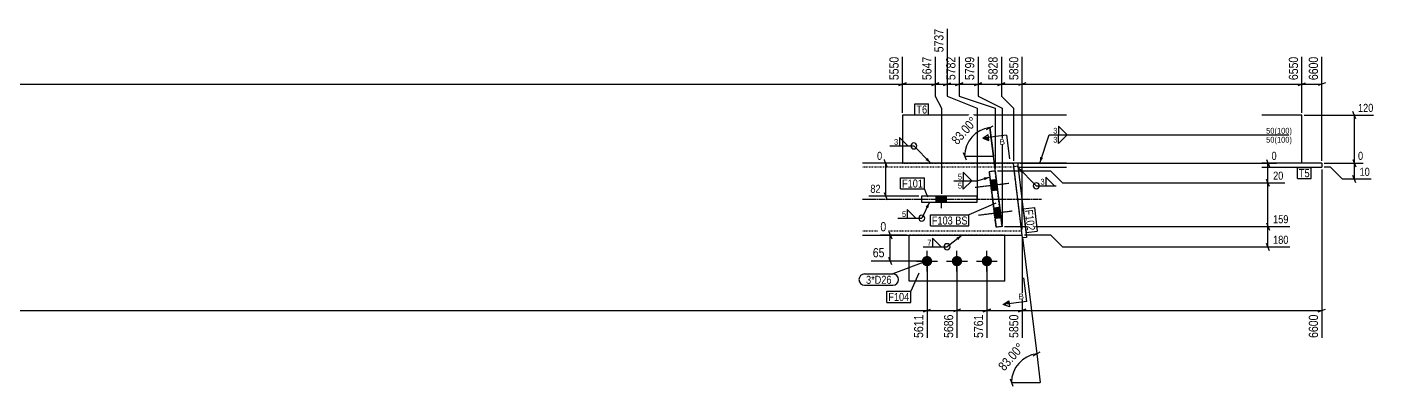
# Model space of a CAD drawing. Header units: millimetres. Extents: x 14 to 46123, y 9 to 937.
# Drawn here: x 3432 to 6808, y 14 to 913 of the extents above; entities that cross this region are included whole.
import ezdxf

# ---------------------------------------------------------------- set-up
doc = ezdxf.new("R2010")
doc.units = ezdxf.units.MM
doc.linetypes.add('DXK_LINE_DOT2', pattern=[3.9198, 1.9599, -1.9599])
doc.linetypes.add('DXK_LINE_DOT3', pattern=[5.9187, 2.979, -0.9799, 0.9799, -0.9799])
for name, color, linetype in [('MÅLSÆTNING', 7, 'Continuous'), ('STÅL', 7, 'Continuous'), ('TEKST', 7, 'Continuous')]:
    doc.layers.add(name, color=color, linetype=linetype)
doc.styles.add('Arial', font='ARIAL.TTF', dxfattribs={"height": 0.2})
doc.styles.add('Arial Narrow', font='ARIALN.TTF', dxfattribs={"height": 0.2})

msp = doc.modelspace()

# ---------------------------------------------------------------- hatches: boundary and pattern name
at = {"layer": 'STÅL', "linetype": 'Continuous'}
for points in [[(5862.5, 504.5), (5859.3, 530.4), (5844.4, 528.5), (5847.6, 502.7)], [(5734.8, 489.3), (5708.8, 489.3), (5708.8, 474.3), (5734.8, 474.3)], [(5871, 435.1), (5867.8, 460.9), (5852.9, 459), (5856.1, 433.2)], [(5685.9, 339.8, -1), (5685.9, 313.8, -1)], [(5760.9, 339.8, -1), (5760.9, 313.8, -1)], [(5835.9, 339.8, -1), (5835.9, 313.8, -1)]]:
    msp.add_hatch(color=96, dxfattribs=at).paths.add_polyline_path(points)
at = {"layer": 'TEKST', "linetype": 'Continuous'}
for color, points in [(3, [(5687.5, 585.1), (5695.4, 571.8), (5682.2, 579.8)]), (3, [(5976.3, 584.9), (5968, 571.8), (5969.2, 587.2)]), (3, [(5921.1, 548.5), (5913.1, 561.8), (5926.4, 553.8)]), (3, [(5827.9, 536.2), (5843.4, 536.8), (5830, 529)]), (3, [(5682.2, 462.4), (5692, 474.3), (5689, 459.2)]), (3, [(5759.5, 385.6), (5773.6, 391.8), (5764.1, 379.7)]), (30, [(5890.5, 227.3), (5891.4, 219.9), (5876.5, 218.1)])]:
    msp.add_hatch(color=color, dxfattribs=at).paths.add_polyline_path(points)

# ---------------------------------------------------------------- linework, layer by layer
at = {"layer": 'MÅLSÆTNING', "color": 7, "linetype": 'Continuous'}
for p, q in [((5736.6, 907.7), (5736.6, 739.4)), ((5624.4, 697.8), (5624.4, 838.1)), ((5624.4, 697.8), (5624.4, 838.1)), ((5706.6, 838.1), (5706.6, 739.4)), ((5766.6, 838.1), (5766.6, 739.4)), ((5813.7, 838.1), (5813.7, 739.4)), ((5872.1, 838.1), (5872.1, 739.4)), ((5924.2, 405.9), (5924.2, 838.1)), ((6624.4, 697.8), (6624.4, 838.1)), ((6674.4, 577.8), (6674.4, 838.1)), ((3214.4, 769.4), (5624.4, 769.4)), ((5633.4, 773), (5615.4, 765.8)), ((5615.4, 765.8), (5633.4, 773)), ((5624.4, 769.4), (5706.6, 769.4)), ((5727.6, 765.8), (5745.6, 773)), ((5757.6, 765.8), (5775.6, 773)), ((5766.6, 769.4), (5813.7, 769.4)), ((5822.7, 773), (5804.7, 765.8)), ((5863.1, 765.8), (5881.1, 773)), ((5872.1, 769.4), (5924.2, 769.4)), ((5933.2, 773), (5915.2, 765.8)), ((6615.4, 765.8), (6633.4, 773)), ((6624.4, 769.4), (6674.4, 769.4)), ((6683.4, 773), (6665.4, 765.8)), ((5766.6, 739.4), (5856.6, 709.4)), ((5813.7, 739.4), (5873.7, 709.4)), ((5813.7, 739.4), (5873.7, 709.4)), ((5856.6, 709.4), (5856.6, 558.2)), ((5856.6, 709.4), (5856.6, 558.2)), ((5872.1, 739.4), (5902.1, 709.4)), ((5872.1, 739.4), (5902.1, 709.4)), ((5873.7, 709.4), (5873.7, 419.2)), ((5873.7, 709.4), (5873.7, 419.2)), ((5902.1, 709.4), (5902.1, 577.8)), ((5902.1, 709.4), (5902.1, 577.8)), ((6630.4, 691.8), (6803.5, 691.8)), ((6759.7, 682.8), (6752.5, 700.8)), ((5834.8, 656), (5851.8, 665.3)), ((5857, 549.2), (5843.3, 660.7)), ((5843.3, 660.7), (5852.1, 589.2)), ((5586.2, 562.8), (5579, 580.8)), ((5776.5, 598.2), (5783.7, 580.2)), ((5780.1, 589.2), (5852.1, 589.2)), ((6536, 580.8), (6543.2, 562.8)), ((6752.5, 580.8), (6759.7, 562.8)), ((5618.4, 571.8), (5560.8, 571.8)), ((5582.6, 489.3), (5582.6, 571.8)), ((5996.2, 552.2), (5862.6, 552.2)), ((5996.2, 552.2), (5862.6, 552.2)), ((5919.1, 571.8), (6561.4, 571.8)), ((6026.2, 522.2), (5996.2, 552.2)), ((6026.2, 522.2), (5996.2, 552.2)), ((6539.6, 522.2), (6539.6, 571.8)), ((6674.4, 555.8), (6674.4, 134.7)), ((6680.4, 571.8), (6777.9, 571.8)), ((6696.1, 561.8), (6680.4, 561.8)), ((6726.1, 531.8), (6696.1, 561.8)), ((6759.7, 522.8), (6752.5, 540.8)), ((6756.1, 531.8), (6756.1, 571.8)), ((6581.9, 522.2), (6026.2, 522.2)), ((6581.9, 522.2), (6026.2, 522.2)), ((6543.2, 513.2), (6536, 531.2)), ((6543.2, 513.2), (6536, 531.2)), ((6539.6, 413.2), (6539.6, 522.2)), ((6798.4, 531.8), (6726.1, 531.8)), ((5665.8, 489.3), (5540.3, 489.3)), ((5579, 498.3), (5586.2, 480.3)), ((5879.7, 413.2), (6594.7, 413.2)), ((5879.7, 413.2), (6594.7, 413.2)), ((6536, 422.2), (6543.2, 404.2)), ((6536, 422.2), (6543.2, 404.2)), ((6539.6, 361.8), (6539.6, 413.2)), ((5634.9, 391.8), (5569.2, 391.8)), ((5590.4, 400.8), (5597.6, 382.8)), ((5594, 326.8), (5594, 391.8)), ((5924.9, 385.8), (5960.6, 94.9)), ((5996.2, 391.8), (5930.2, 391.8)), ((6026.2, 361.8), (5996.2, 391.8)), ((6594.7, 361.8), (6026.2, 361.8)), ((6543.2, 352.8), (6536, 370.8)), ((5679.9, 326.8), (5545.8, 326.8)), ((5597.6, 317.8), (5590.4, 335.8)), ((5685.9, 320.8), (5685.9, 134.7)), ((5685.9, 320.8), (5685.9, 134.7)), ((5760.9, 320.8), (5760.9, 134.7)), ((5760.9, 320.8), (5760.9, 134.7)), ((5835.9, 320.8), (5835.9, 134.7)), ((5835.9, 320.8), (5835.9, 134.7)), ((2799.4, 203.4), (5685.9, 203.4)), ((5676.9, 199.8), (5694.9, 207)), ((5676.9, 199.8), (5694.9, 207)), ((5685.9, 203.4), (5760.9, 203.4)), ((5769.9, 207), (5751.9, 199.8)), ((5769.9, 207), (5751.9, 199.8)), ((5760.9, 203.4), (5835.9, 203.4)), ((5844.9, 207), (5826.9, 199.8)), ((5826.9, 199.8), (5844.9, 207)), ((5835.9, 203.4), (5924.2, 203.4)), ((5933.2, 207), (5915.2, 199.8)), ((5915.2, 199.8), (5933.2, 207)), ((5924.2, 203.4), (6674.4, 203.4)), ((6665.4, 199.8), (6683.4, 207)), ((5952.1, 90.2), (5969.1, 99.5)), ((5960.6, 94.9), (5969.4, 23.4)), ((5893.8, 32.4), (5901, 14.4)), ((5897.4, 23.4), (5969.4, 23.4))]:
    msp.add_line(p, q, dxfattribs=at)
for centre in [(5852.1, 589.2), (5969.4, 23.4)]:
    msp.add_arc(centre, 72, 97, 180, dxfattribs=at)
at = {"layer": 'STÅL', "color": 2, "linetype": 'Continuous'}
for p, q in [((6034.9, 691.8), (5624.4, 691.8)), ((5624.4, 691.8), (5624.4, 571.8)), ((6624.4, 691.8), (6524.4, 691.8)), ((6624.4, 571.8), (6624.4, 691.8)), ((5902.1, 571.8), (5524.4, 571.8)), ((5856.6, 552.2), (5841.7, 550.4)), ((5841.7, 550.4), (5858.8, 411.4)), ((5856.6, 552.2), (5873.7, 413.2)), ((5913.1, 571.8), (5902.1, 571.8)), ((5923.3, 399), (5902.1, 571.8)), ((5903, 563.9), (5913, 565.1)), ((5913, 565.1), (5934.9, 386.1)), ((6034.9, 571.8), (5913.1, 571.8)), ((5913.1, 571.8), (5913.1, 563.6)), ((5913.4, 561.8), (6034.9, 561.8)), ((6674.4, 571.8), (6524.4, 571.8)), ((6524.4, 561.8), (6674.4, 561.8)), ((6674.4, 571.8), (6674.4, 561.8)), ((5671.8, 489.3), (5671.8, 474.3)), ((5811.8, 489.3), (5671.8, 489.3)), ((5671.8, 474.3), (5811.8, 474.3)), ((5811.8, 474.3), (5811.8, 489.3)), ((5873.7, 413.2), (5858.8, 411.4)), ((5524.4, 391.8), (5924.2, 391.8)), ((5640.9, 276.8), (5640.9, 391.8)), ((5880.9, 276.8), (5880.9, 391.8)), ((5925, 384.9), (5923.3, 399)), ((5934.9, 386.1), (5925, 384.9)), ((5880.9, 276.8), (5640.9, 276.8))]:
    msp.add_line(p, q, dxfattribs=at)
at = {"layer": 'STÅL', "color": 7, "linetype": 'DXK_LINE_DOT2'}
for p, q in [((5903.3, 561.8), (5524.4, 561.8)), ((5624.4, 571.8), (5902.1, 571.8)), ((5856.6, 552.2), (5841.7, 550.4)), ((5858.8, 411.4), (5841.7, 550.4)), ((5873.7, 413.2), (5856.6, 552.2)), ((5923.3, 399), (5903, 563.9)), ((6034.9, 571.8), (5913.1, 571.8)), ((5913.1, 561.8), (5913.1, 563.6)), ((5913.1, 561.8), (5913.4, 561.8)), ((6624.4, 571.8), (6524.4, 571.8)), ((5873.7, 413.2), (5858.8, 411.4)), ((5922.9, 401.8), (5524.4, 401.8)), ((5880.9, 391.8), (5640.9, 391.8)), ((5923.9, 393.7), (5923.3, 399)), ((5924.2, 391.8), (5923.9, 393.7))]:
    msp.add_line(p, q, dxfattribs=at)
at = {"layer": 'STÅL', "color": 96, "linetype": 'Continuous'}
for p, q in [((5890.7, 521.1), (5806.3, 510.7)), ((5859.3, 530.4), (5844.4, 528.5)), ((5708.8, 474.3), (5708.8, 489.3)), ((5721.8, 459.3), (5721.8, 489.3)), ((5734.8, 474.3), (5734.8, 489.3)), ((5862.5, 504.5), (5847.6, 502.7)), ((5899.2, 451.6), (5814.8, 441.3)), ((5867.8, 460.9), (5852.9, 459)), ((5871, 435.1), (5856.1, 433.2)), ((5685.9, 300.8), (5685.9, 352.8)), ((5760.9, 300.8), (5760.9, 352.8)), ((5835.9, 300.8), (5835.9, 352.8)), ((5659.9, 326.8), (5711.9, 326.8)), ((5734.9, 326.8), (5786.9, 326.8)), ((5809.9, 326.8), (5861.9, 326.8))]:
    msp.add_line(p, q, dxfattribs=at)
at = {"layer": 'STÅL', "color": 96, "linetype": 'DXK_LINE_DOT2'}
for p, q in [((5890.7, 521.1), (5806.3, 510.7)), ((5859.3, 530.4), (5844.4, 528.5)), ((5862.5, 504.5), (5847.6, 502.7)), ((5899.2, 451.6), (5814.8, 441.3)), ((5867.8, 460.9), (5852.9, 459)), ((5871, 435.1), (5856.1, 433.2))]:
    msp.add_line(p, q, dxfattribs=at)
at = {"layer": 'STÅL', "color": 7, "linetype": 'DXK_LINE_DOT3'}
msp.add_line((5524.4, 481.8), (5973.1, 481.8), dxfattribs=at)
at = {"layer": 'TEKST', "color": 30, "linetype": 'Continuous'}
for p, q in [((5841.1, 628.9), (5839.3, 643.8)), ((5876.5, 218.1), (5890.5, 227.3))]:
    msp.add_line(p, q, dxfattribs=at)
at = {"layer": 'TEKST', "color": 3, "linetype": 'Continuous'}
for p, q in [((5695.4, 571.8), (5652.9, 614.8)), ((5843.4, 536.8), (5813, 528)), ((5692, 474.3), (5672.8, 434.2)), ((5773.6, 391.8), (5736.1, 362.8))]:
    msp.add_line(p, q, dxfattribs=at)
for centre, start, end in [((5652.9, 614.8), 90, 270), ((5652.9, 614.8), 270, 90), ((5672.8, 434.2), 90, 270), ((5672.8, 434.2), 270, 90), ((5736.1, 362.8), 90, 270), ((5736.1, 362.8), 270, 90)]:
    msp.add_arc(centre, 7.5, start, end, dxfattribs=at)

# ---------------------------------------------------------------- wipeouts: each hides what was drawn before it
at = {"color": 0}
for points in [[(6012.2, 644.6), (6012.2, 662), (6000.7, 662), (6000.7, 644.6)], [(5675.8, 510.9), (5675.8, 531.9), (5623.4, 531.9), (5623.4, 510.9)], [(5633.5, 436), (5633.5, 453.4), (5622, 453.4), (5622, 436)], [(5597.1, 270.1), (5597.1, 291.1), (5533.2, 291.1), (5533.2, 270.1)], [(5641.4, 227.2), (5641.4, 248.2), (5589, 248.2), (5589, 227.2)]]:
    msp.add_wipeout(points, dxfattribs=at).dxf.layer = 'TEKST'
at = {"color": 0, "linetype": 'Continuous'}
msp.add_wipeout([(6592.8, 644.6), (6592.8, 662), (6533.8, 662), (6533.8, 644.6)], dxfattribs=at).dxf.layer = 'TEKST'

# ---------------------------------------------------------------- next in the draw order: linework, layer by layer
at = {"layer": 'TEKST', "color": 3, "linetype": 'Continuous'}
for p, q in [((6036.7, 642.8), (6015.3, 664.2)), ((6015.3, 664.2), (6015.3, 642.8)), ((6015.3, 642.8), (6036.7, 642.8)), ((5658.1, 434.2), (5636.6, 455.6)), ((5636.6, 455.6), (5636.6, 434.2)), ((5612.7, 434.2), (5672.8, 434.2)), ((5636.6, 434.2), (5658.1, 434.2))]:
    msp.add_line(p, q, dxfattribs=at)

# ---------------------------------------------------------------- next in the draw order: texts
at = {"layer": 'TEKST', "color": 3, "style": 'Arial Narrow'}
msp.add_text('5', height=14.3, dxfattribs=at).set_placement((5623.2, 437.2))

# ---------------------------------------------------------------- next in the draw order: wipeouts: each hides what was drawn before it
at = {"color": 0, "linetype": 'Continuous'}
for points, layer in [([(5619.6, 842.9), (5586, 842.9), (5586, 774.8), (5619.6, 774.8)], 'MÅLSÆTNING'), ([(5808.9, 842.9), (5775.3, 842.9), (5775.3, 774.8), (5808.9, 774.8)], 'MÅLSÆTNING'), ([(5919.4, 842.9), (5885.8, 842.9), (5885.8, 774.8), (5919.4, 774.8)], 'MÅLSÆTNING'), ([(6669.6, 842.9), (6636, 842.9), (6636, 774.8), (6669.6, 774.8)], 'MÅLSÆTNING'), ([(5577.8, 576), (5577.8, 605.4), (5556.6, 605.4), (5556.6, 576)], 'MÅLSÆTNING'), ([(6565.6, 576), (6565.6, 605.4), (6544.4, 605.4), (6544.4, 576)], 'MÅLSÆTNING'), ([(6782.1, 576), (6782.1, 605.4), (6760.9, 605.4), (6760.9, 576)], 'MÅLSÆTNING'), ([(6582.3, 526.4), (6582.3, 555.8), (6548.3, 555.8), (6548.3, 526.4)], 'MÅLSÆTNING'), ([(5573.9, 493.5), (5573.9, 522.9), (5539.9, 522.9), (5539.9, 493.5)], 'MÅLSÆTNING'), ([(6595.1, 417.4), (6595.1, 446.8), (6548.3, 446.8), (6548.3, 417.4)], 'MÅLSÆTNING'), ([(5588.6, 396.6), (5588.6, 430.2), (5564.4, 430.2), (5564.4, 396.6)], 'MÅLSÆTNING'), ([(6595.1, 366), (6595.1, 395.4), (6548.3, 395.4), (6548.3, 366)], 'MÅLSÆTNING'), ([(5584.3, 331.6), (5584.3, 365.2), (5545.4, 365.2), (5545.4, 331.6)], 'MÅLSÆTNING'), ([(5681.1, 198), (5647.5, 198), (5647.5, 129.9), (5681.1, 129.9)], 'MÅLSÆTNING'), ([(5756.1, 198), (5722.5, 198), (5722.5, 129.9), (5756.1, 129.9)], 'MÅLSÆTNING'), ([(5831.1, 198), (5797.5, 198), (5797.5, 129.9), (5831.1, 129.9)], 'MÅLSÆTNING'), ([(6669.6, 198), (6636, 198), (6636, 129.9), (6669.6, 129.9)], 'MÅLSÆTNING'), ([(5881.7, 618.8), (5879.9, 633.7), (5866.6, 632.1), (5868.4, 617.2)], 'TEKST')]:
    msp.add_wipeout(points, dxfattribs=at).dxf.layer = layer
at = {"color": 0}
for points, layer in [([(5820.9, 675.7), (5795.7, 698), (5737.2, 631.9), (5762.4, 609.6)], 'MÅLSÆTNING'), ([(5938.2, 109.9), (5913, 132.2), (5854.6, 66.1), (5879.7, 43.8)], 'MÅLSÆTNING'), ([(5686.2, 696), (5686.2, 717), (5659.4, 717), (5659.4, 696)], 'TEKST'), ([(5613.6, 616.6), (5613.6, 634), (5602.1, 634), (5602.1, 616.6)], 'TEKST'), ([(5773.7, 529.8), (5773.7, 547.2), (5762.1, 547.2), (5762.1, 529.8)], 'TEKST'), ([(6643.9, 536.8), (6643.9, 557.8), (6617.1, 557.8), (6617.1, 536.8)], 'TEKST'), ([(5675.8, 510.9), (5675.8, 531.9), (5623.4, 531.9), (5623.4, 510.9)], 'TEKST'), ([(5980.3, 517.1), (5980.3, 534.5), (5968.8, 534.5), (5968.8, 517.1)], 'TEKST'), ([(5750.4, 418.3), (5750.4, 439.3), (5698, 439.3), (5698, 418.3)], 'TEKST'), ([(5696.8, 364.6), (5696.8, 382), (5685.3, 382), (5685.3, 364.6)], 'TEKST'), ([(5597.1, 270.1), (5597.1, 291.1), (5533.2, 291.1), (5533.2, 270.1)], 'TEKST'), ([(5641.4, 227.2), (5641.4, 248.2), (5589, 248.2), (5589, 227.2)], 'TEKST')]:
    msp.add_wipeout(points, dxfattribs=at).dxf.layer = layer

# ---------------------------------------------------------------- next in the draw order: hatches: boundary and pattern name
at = {"layer": 'TEKST', "linetype": 'Continuous'}
msp.add_hatch(color=30, dxfattribs=at).paths.add_polyline_path([(5840.2, 636.4), (5841.1, 628.9), (5825.3, 634.6)])

# ---------------------------------------------------------------- next in the draw order: linework, layer by layer
at = {"layer": 'MÅLSÆTNING', "color": 7, "linetype": 'Continuous'}
for p, q in [((5766.6, 838.1), (5766.6, 739.4)), ((5813.7, 838.1), (5813.7, 739.4)), ((5872.1, 838.1), (5872.1, 739.4)), ((5924.2, 405.9), (5924.2, 838.1)), ((6624.4, 697.8), (6624.4, 838.1)), ((5736.6, 769.4), (5766.6, 769.4)), ((5775.6, 773), (5757.6, 765.8)), ((5804.7, 765.8), (5822.7, 773)), ((5813.7, 769.4), (5872.1, 769.4)), ((5881.1, 773), (5863.1, 765.8)), ((5933.2, 773), (5915.2, 765.8)), ((5924.2, 769.4), (6624.4, 769.4)), ((6615.4, 765.8), (6633.4, 773)), ((5706.6, 739.4), (5721.8, 709.4)), ((5706.6, 739.4), (5721.8, 709.4)), ((5721.8, 709.4), (5721.8, 495.3)), ((5721.8, 709.4), (5721.8, 495.3)), ((5736.6, 739.4), (5811.8, 709.4)), ((5736.6, 739.4), (5811.8, 709.4)), ((5766.6, 739.4), (5856.6, 709.4)), ((5811.8, 709.4), (5811.8, 480.3)), ((5811.8, 709.4), (5811.8, 480.3)), ((5924.2, 385.8), (5924.2, 134.7)), ((5924.2, 385.8), (5924.2, 134.7))]:
    msp.add_line(p, q, dxfattribs=at)
at = {"layer": 'TEKST', "color": 30, "linetype": 'Continuous'}
for q in [(5839.3, 643.8), (5841.1, 628.9)]:
    msp.add_line((5825.3, 634.6), q, dxfattribs=at)
at = {"layer": 'TEKST', "color": 7, "linetype": 'Continuous'}
for p, q in [((5884.9, 641.9), (5825.3, 634.6)), ((5884.9, 641.9), (5892.2, 582.3)), ((5619.8, 535.5), (5679.4, 535.5)), ((5619.8, 507.3), (5619.8, 535.5)), ((5619.8, 507.3), (5679.4, 507.3)), ((5679.4, 507.3), (5679.4, 535.5)), ((5687.6, 486.5), (5679.4, 507.3)), ((5684.8, 326.8), (5600.7, 294.7)), ((5529.6, 294.7), (5600.7, 294.7)), ((5665.2, 296.8), (5645, 251.8)), ((5529.6, 266.5), (5600.7, 266.5)), ((5585.4, 251.8), (5645, 251.8)), ((5585.4, 223.6), (5585.4, 251.8)), ((5645, 223.6), (5645, 251.8)), ((5585.4, 223.6), (5645, 223.6))]:
    msp.add_line(p, q, dxfattribs=at)
at = {"layer": 'TEKST', "color": 3, "linetype": 'Continuous'}
for p, q in [((5592.8, 614.8), (5652.9, 614.8)), ((5638.2, 614.8), (5616.7, 636.2)), ((5616.7, 636.2), (5616.7, 614.8)), ((5616.7, 614.8), (5638.2, 614.8)), ((5798.2, 528), (5776.8, 549.4)), ((5776.8, 549.4), (5776.8, 528)), ((5913.1, 561.8), (5959.5, 515.3)), ((5776.8, 528), (5798.2, 528)), ((5959.5, 515.3), (6009.1, 515.3)), ((6004.8, 515.3), (5983.4, 536.7)), ((5983.4, 536.7), (5983.4, 515.3)), ((5983.4, 515.3), (6004.8, 515.3)), ((5721.3, 362.8), (5699.9, 384.2)), ((5699.9, 384.2), (5699.9, 362.8)), ((5676, 362.8), (5736.1, 362.8)), ((5699.9, 362.8), (5721.3, 362.8))]:
    msp.add_line(p, q, dxfattribs=at)
for start, end in [(90, 270), (270, 90)]:
    msp.add_arc((5959.5, 515.3), 7.5, start, end, dxfattribs=at)
at = {"layer": 'TEKST', "color": 7, "linetype": 'Continuous'}
for centre, start, end in [((5529.6, 280.6), 90, 270), ((5600.7, 280.6), 270, 90)]:
    msp.add_arc(centre, 14.1, start, end, dxfattribs=at)

# ---------------------------------------------------------------- next in the draw order: texts
at = {"layer": 'MÅLSÆTNING', "color": 3, "linetype": 'Continuous', "style": 'Arial Narrow'}
for s, p in [('5550', (5614.8, 779.6)), ('5799', (5804.1, 779.6)), ('5850', (5914.6, 779.6)), ('6600', (6664.8, 779.6)), ('5611', (5676.3, 134.7)), ('5686', (5751.3, 134.7)), ('5761', (5826.3, 134.7)), ('6600', (6664.8, 134.7))]:
    msp.add_text(s, height=22.91, rotation=90.0002, dxfattribs=at).set_placement(p)
at = {"layer": 'MÅLSÆTNING', "color": 3, "style": 'Arial Narrow'}
for p in [(5762, 616.4), (5879.3, 50.6)]:
    msp.add_text('83.00°', height=22.91, rotation=48.5009, dxfattribs=at).set_placement(p)
at = {"layer": 'MÅLSÆTNING', "color": 3, "linetype": 'Continuous', "style": 'Arial Narrow'}
for s, height, p in [('0', 20, (5560.8, 580.2)), ('0', 20, (6548.6, 580.2)), ('20', 20.04, (6552.5, 530.6)), ('82', 20.04, (5544.1, 497.7)), ('159', 20.04, (6552.5, 421.6)), ('0', 22.9, (5569.2, 401.4)), ('180', 20.04, (6552.5, 370.2)), ('65', 22.91, (5550.2, 336.4))]:
    msp.add_text(s, height=height, dxfattribs=at).set_placement(p)
at = {"layer": 'TEKST', "color": 3, "style": 'Arial Narrow'}
for s, height, p in [('3', 14.3, (5603.3, 617.8)), ('F101', 20.04, (5623.4, 510.9)), ('3', 14.3, (5970, 518.3)), ('7', 14.3, (5686.5, 365.8)), ('3*D26', 20.04, (5533.2, 270.1)), ('F104', 20.04, (5589, 227.2))]:
    msp.add_text(s, height=height, dxfattribs=at).set_placement(p)
at = {"layer": 'TEKST', "color": 3, "linetype": 'Continuous', "style": 'Arial'}
msp.add_text('B', height=14.3, rotation=7.0015, dxfattribs=at).set_placement((5868.4, 617.2))

# ---------------------------------------------------------------- next in the draw order: wipeouts: each hides what was drawn before it
at = {"color": 0, "linetype": 'Continuous'}
for points, layer in [([(6798.7, 536), (6798.7, 565.4), (6764.7, 565.4), (6764.7, 536)], 'MÅLSÆTNING'), ([(6012.2, 622.1), (6012.2, 639.5), (6000.7, 639.5), (6000.7, 622.1)], 'TEKST'), ([(6592.8, 622.1), (6592.8, 639.5), (6533.8, 639.5), (6533.8, 622.1)], 'TEKST')]:
    msp.add_wipeout(points, dxfattribs=at).dxf.layer = layer
at = {"color": 0}
for points in [[(5686.2, 696), (5686.2, 717), (5659.4, 717), (5659.4, 696)], [(6643.9, 536.8), (6643.9, 557.8), (6617.1, 557.8), (6617.1, 536.8)], [(5750.4, 418.3), (5750.4, 439.3), (5698, 439.3), (5698, 418.3)]]:
    msp.add_wipeout(points, dxfattribs=at).dxf.layer = 'TEKST'

# ---------------------------------------------------------------- next in the draw order: linework, layer by layer
at = {"layer": 'MÅLSÆTNING', "color": 7, "linetype": 'Continuous'}
for p, q in [((6756.1, 571.8), (6756.1, 691.8)), ((6752.5, 580.8), (6759.7, 562.8)), ((6680.4, 571.8), (6777.9, 571.8))]:
    msp.add_line(p, q, dxfattribs=at)
at = {"layer": 'TEKST', "color": 7, "linetype": 'Continuous'}
for p, q in [((5655.8, 720.6), (5689.8, 720.6)), ((5655.8, 692.4), (5655.8, 720.6)), ((5689.8, 692.4), (5689.8, 720.6)), ((5655.8, 692.4), (5689.8, 692.4)), ((6613.5, 561.4), (6647.5, 561.4)), ((6613.5, 533.2), (6613.5, 561.4)), ((6647.5, 533.2), (6647.5, 561.4)), ((6613.5, 533.2), (6647.5, 533.2)), ((5694.4, 414.7), (5694.4, 442.9))]:
    msp.add_line(p, q, dxfattribs=at)
at = {"layer": 'TEKST', "color": 3, "linetype": 'Continuous'}
for p, q in [((5968, 571.8), (5991.4, 642.8)), ((5991.4, 642.8), (6591.6, 642.8)), ((6015.3, 642.8), (6036.7, 642.8)), ((6036.7, 642.8), (6015.3, 621.3)), ((6015.3, 621.3), (6015.3, 642.8))]:
    msp.add_line(p, q, dxfattribs=at)

# ---------------------------------------------------------------- next in the draw order: texts
at = {"layer": 'MÅLSÆTNING', "color": 3, "linetype": 'Continuous', "style": 'Arial Narrow'}
for s, height, p in [('0', 20, (6765.1, 580.2)), ('10', 20.04, (6768.9, 540.2))]:
    msp.add_text(s, height=height, dxfattribs=at).set_placement(p)
at = {"layer": 'TEKST', "color": 3, "style": 'Arial Narrow'}
for s, height, p in [('T6', 20.04, (5659.4, 696)), ('3', 14.3, (6001.9, 645.8)), ('T5', 20.04, (6617.1, 536.8))]:
    msp.add_text(s, height=height, dxfattribs=at).set_placement(p)
at = {"layer": 'TEKST', "color": 3, "linetype": 'Continuous', "style": 'Arial Narrow'}
for s, height, p in [('50(100)', 14.32, (6535, 645.8)), ('3', 14.3, (6001.9, 623.3)), ('50(100)', 14.32, (6535, 623.3))]:
    msp.add_text(s, height=height, dxfattribs=at).set_placement(p)

# ---------------------------------------------------------------- next in the draw order: wipeouts: each hides what was drawn before it
at = {"color": 0, "linetype": 'Continuous'}
for points, layer in [([(5761.8, 842.9), (5728.2, 842.9), (5728.2, 774.8), (5761.8, 774.8)], 'MÅLSÆTNING'), ([(5867.3, 842.9), (5833.7, 842.9), (5833.7, 774.8), (5867.3, 774.8)], 'MÅLSÆTNING'), ([(6619.6, 842.9), (6586, 842.9), (6586, 774.8), (6619.6, 774.8)], 'MÅLSÆTNING'), ([(5919.4, 198), (5885.8, 198), (5885.8, 129.9), (5919.4, 129.9)], 'MÅLSÆTNING'), ([(5773.7, 507.3), (5773.7, 524.7), (5762.1, 524.7), (5762.1, 507.3)], 'TEKST'), ([(5929.2, 232.1), (5927.3, 247), (5914.1, 245.3), (5915.9, 230.5)], 'TEKST')]:
    msp.add_wipeout(points, dxfattribs=at).dxf.layer = layer
at = {"color": 0}
for points in [[(5787.4, 418.3), (5787.4, 439.3), (5756.7, 439.3), (5756.7, 418.3)], [(5937.1, 402.2), (5957.9, 404.7), (5951.6, 456.8), (5930.7, 454.2)]]:
    msp.add_wipeout(points, dxfattribs=at).dxf.layer = 'TEKST'

# ---------------------------------------------------------------- next in the draw order: linework, layer by layer
at = {"layer": 'MÅLSÆTNING', "color": 7, "linetype": 'Continuous'}
for p, q in [((5736.6, 907.7), (5736.6, 739.4)), ((5715.6, 773), (5697.6, 765.8)), ((5697.6, 765.8), (5715.6, 773)), ((5706.6, 769.4), (5736.6, 769.4)), ((5727.6, 765.8), (5745.6, 773))]:
    msp.add_line(p, q, dxfattribs=at)
at = {"layer": 'TEKST', "color": 3, "linetype": 'Continuous'}
for p, q in [((5752.8, 528), (5813, 528)), ((5776.8, 528), (5798.2, 528)), ((5798.2, 528), (5776.8, 506.6)), ((5776.8, 506.6), (5776.8, 528))]:
    msp.add_line(p, q, dxfattribs=at)
at = {"layer": 'TEKST', "color": 7, "linetype": 'Continuous'}
for q in [(5928.7, 284.9), (5876.5, 218.1)]:
    msp.add_line((5936, 225.4), q, dxfattribs=at)
at = {"layer": 'TEKST', "color": 30, "linetype": 'Continuous'}
for p, q in [((5892.3, 212.4), (5876.5, 218.1)), ((5890.5, 227.3), (5892.3, 212.4))]:
    msp.add_line(p, q, dxfattribs=at)

# ---------------------------------------------------------------- next in the draw order: texts
at = {"layer": 'MÅLSÆTNING', "color": 3, "linetype": 'Continuous', "style": 'Arial Narrow'}
for s, p in [('5782', (5757, 779.6)), ('5828', (5862.5, 779.6)), ('6550', (6614.8, 779.6)), ('5850', (5914.6, 134.7))]:
    msp.add_text(s, height=22.91, rotation=90.0002, dxfattribs=at).set_placement(p)
at = {"layer": 'TEKST', "color": 3, "style": 'Arial Narrow'}
msp.add_text('5', height=14.3, dxfattribs=at).set_placement((5763.3, 531))
at = {"layer": 'TEKST', "color": 3, "linetype": 'Continuous', "style": 'Arial Narrow'}
msp.add_text('5', height=14.3, dxfattribs=at).set_placement((5763.3, 508.5))
at = {"layer": 'TEKST', "color": 3, "linetype": 'Continuous', "style": 'Arial'}
msp.add_text('B', height=14.3, rotation=7.0015, dxfattribs=at).set_placement((5915.9, 230.5))

# ---------------------------------------------------------------- next in the draw order: wipeouts: each hides what was drawn before it
at = {"color": 0, "linetype": 'Continuous'}
msp.add_wipeout([(6807.7, 696), (6807.7, 725.4), (6760.9, 725.4), (6760.9, 696)], dxfattribs=at).dxf.layer = 'MÅLSÆTNING'
at = {"color": 0}
for points in [[(5787.4, 418.3), (5787.4, 439.3), (5756.7, 439.3), (5756.7, 418.3)], [(5937.1, 402.2), (5957.9, 404.7), (5951.6, 456.8), (5930.7, 454.2)]]:
    msp.add_wipeout(points, dxfattribs=at).dxf.layer = 'TEKST'

# ---------------------------------------------------------------- next in the draw order: linework, layer by layer
at = {"layer": 'TEKST', "color": 7, "linetype": 'Continuous'}
for p, q in [((5694.4, 442.9), (5791, 442.9)), ((5857.9, 471.8), (5791, 442.9)), ((5791, 414.7), (5791, 442.9)), ((5926.7, 457.3), (5954.7, 460.8)), ((5926.7, 457.3), (5934, 398.2)), ((5954.7, 460.8), (5962, 401.6)), ((5694.4, 414.7), (5791, 414.7)), ((5934, 398.2), (5962, 401.6))]:
    msp.add_line(p, q, dxfattribs=at)

# ---------------------------------------------------------------- next in the draw order: texts
at = {"layer": 'MÅLSÆTNING', "color": 3, "linetype": 'Continuous', "style": 'Arial Narrow'}
msp.add_text('120', height=20.04, dxfattribs=at).set_placement((6765.1, 700.2))
at = {"layer": 'TEKST', "color": 3, "style": 'Arial Narrow'}
msp.add_text('F102', height=20.04, rotation=-82.9987, dxfattribs=at).set_placement((5930.7, 454.2))
for s, p in [('F103', (5698, 418.3)), ('BS', (5756.7, 418.3))]:
    msp.add_text(s, height=20.04, dxfattribs=at).set_placement(p)

# ---------------------------------------------------------------- next in the draw order: wipeouts: each hides what was drawn before it
at = {"color": 0, "linetype": 'Continuous'}
msp.add_wipeout([(5731.8, 912.5), (5698.2, 912.5), (5698.2, 844.4), (5731.8, 844.4)], dxfattribs=at).dxf.layer = 'MÅLSÆTNING'

# ---------------------------------------------------------------- next in the draw order: linework, layer by layer
at = {"layer": 'MÅLSÆTNING', "color": 7, "linetype": 'Continuous'}
msp.add_line((5706.6, 838.1), (5706.6, 739.4), dxfattribs=at)

# ---------------------------------------------------------------- next in the draw order: texts
at = {"layer": 'MÅLSÆTNING', "color": 3, "linetype": 'Continuous', "style": 'Arial Narrow'}
msp.add_text('5737', height=22.91, rotation=90.0002, dxfattribs=at).set_placement((5727, 849.2))

# ---------------------------------------------------------------- next in the draw order: wipeouts: each hides what was drawn before it
at = {"color": 0, "linetype": 'Continuous'}
msp.add_wipeout([(5701.8, 842.9), (5668.2, 842.9), (5668.2, 774.8), (5701.8, 774.8)], dxfattribs=at).dxf.layer = 'MÅLSÆTNING'

# ---------------------------------------------------------------- next in the draw order: texts
at = {"layer": 'MÅLSÆTNING', "color": 3, "linetype": 'Continuous', "style": 'Arial Narrow'}
msp.add_text('5647', height=22.91, rotation=90.0002, dxfattribs=at).set_placement((5697, 779.6))

doc.saveas('drawing.dxf')
